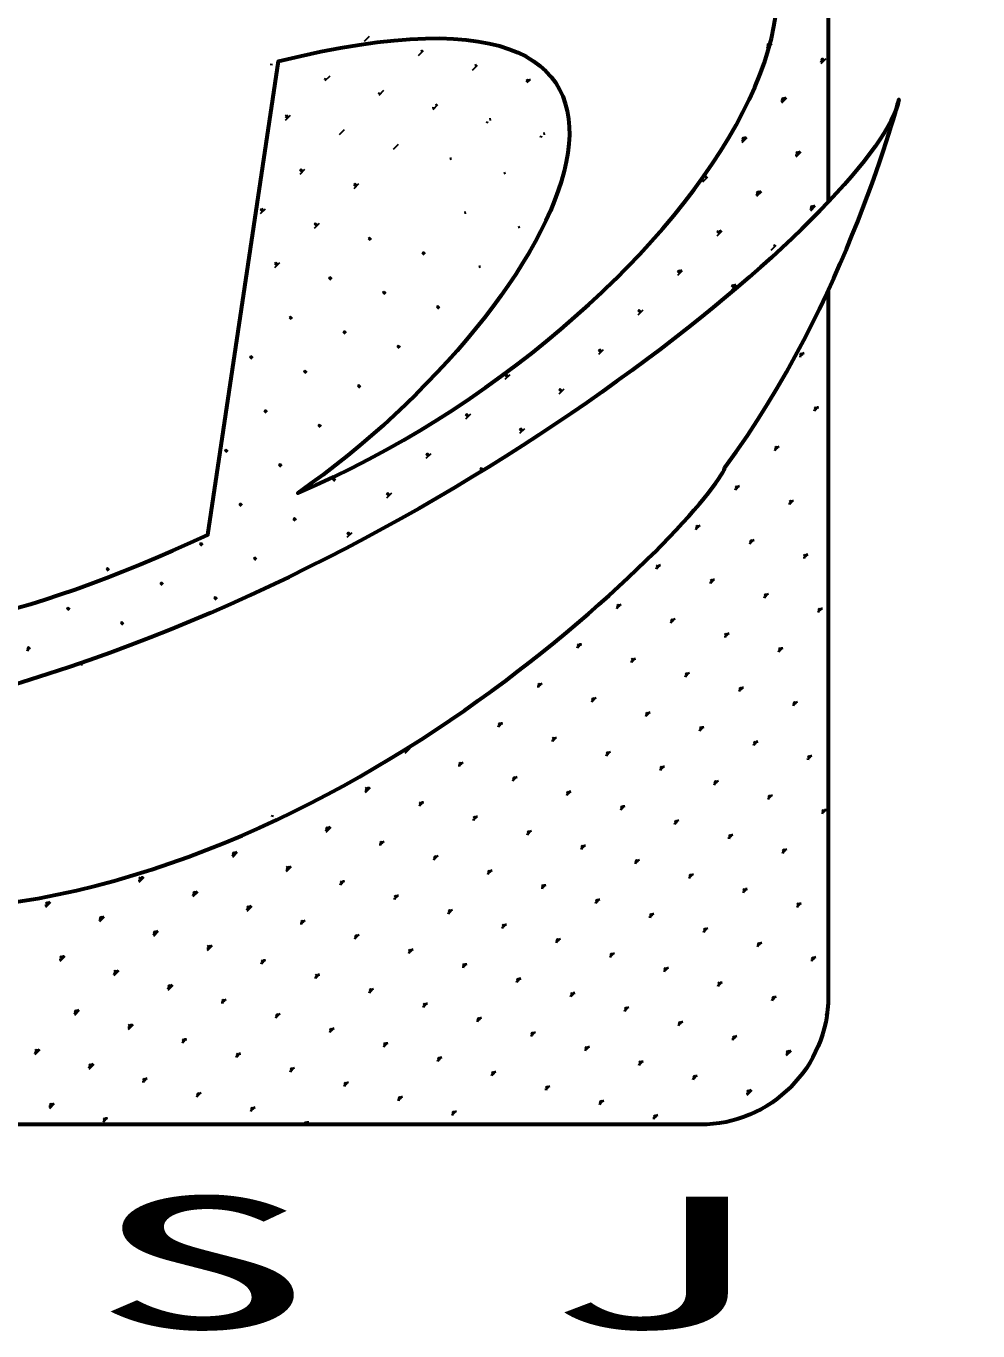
# Model space of a CAD drawing. Extents: x 962303 to 1579583, y -174742 to 224716.
# Drawn here: x 1418043 to 1419635, y -53985 to -51801 of the extents above; entities that cross this region are included whole.
import ezdxf

# ---------------------------------------------------------------- set-up
doc = ezdxf.new("R2010")
doc.units = 0
doc.header["$LTSCALE"] = 1000
doc.header["$MEASUREMENT"] = 0
doc.layers.add('PUB_TITLE', color=4, linetype='Continuous')
doc.styles.add('STYLE1', font='simhei.ttf', dxfattribs={"width": 0.8})

msp = doc.modelspace()

# ---------------------------------------------------------------- linework, layer by layer
at = {"layer": 'PUB_TITLE', "color": 4}
for p, q in [((1418609, -51826.6), (1418617.3, -51818.4)), ((1419286.9, -51835.4), (1419282.8, -51831.3)), ((1419288, -51834.4), (1419284.7, -51831.1)), ((1419285.8, -51836.6), (1419291.1, -51831.3)), ((1419289, -51833.4), (1419288, -51829.8)), ((1418699.3, -51850.8), (1418707.5, -51842.5)), ((1418705.5, -51844.6), (1418704.5, -51841)), ((1419284.9, -51837.5), (1419281.3, -51836.5)), ((1419285.9, -51836.5), (1419282.6, -51833.2)), ((1418454.7, -51866.4), (1418451.1, -51865.5)), ((1418789.5, -51875), (1418797.8, -51866.7)), ((1418795.7, -51868.8), (1418794.8, -51865.2)), ((1419375.2, -51861.7), (1419371.5, -51860.7)), ((1419376.2, -51860.7), (1419372.9, -51857.4)), ((1419377.2, -51859.6), (1419373.1, -51855.5)), ((1419373.1, -51863.8), (1419381.3, -51855.5)), ((1419378.3, -51858.6), (1419374.9, -51855.3)), ((1418545, -51890.6), (1418541.4, -51889.7)), ((1418542.9, -51892.7), (1418551.2, -51884.4)), ((1418882.9, -51896.1), (1418879.6, -51892.8)), ((1418884, -51895.1), (1418879.8, -51890.9)), ((1418885, -51894), (1418881.7, -51890.7)), ((1418886, -51893), (1418885, -51889.4)), ((1418635.3, -51914.8), (1418631.6, -51913.9)), ((1418633.2, -51916.9), (1418641.4, -51908.6)), ((1418725.5, -51939), (1418721.9, -51938)), ((1418723.5, -51941.1), (1418731.7, -51932.8)), ((1418729.7, -51934.9), (1418728.7, -51931.3)), ((1419309.1, -51927.8), (1419305.5, -51926.8)), ((1419310.1, -51926.8), (1419306.8, -51923.4)), ((1419311.1, -51925.7), (1419307, -51921.6)), ((1419307, -51929.9), (1419315.3, -51921.6)), ((1419312.2, -51924.7), (1419308.9, -51921.4)), ((1419313.2, -51923.7), (1419312.2, -51920)), ((1418479.9, -51955.7), (1418476.6, -51952.4)), ((1418481, -51954.7), (1418476.8, -51950.5)), ((1418476.8, -51958.8), (1418485.1, -51950.5)), ((1418482, -51953.6), (1418478.7, -51950.3)), ((1418815.8, -51963.2), (1418812.2, -51962.2)), ((1418819.9, -51959.1), (1418819, -51955.5)), ((1418567.1, -51983), (1418575.4, -51974.7)), ((1418910.2, -51983.3), (1418909.2, -51979.6)), ((1418657.4, -52007.2), (1418665.6, -51998.9)), ((1418906.1, -51987.4), (1418902.5, -51986.4)), ((1419243, -51993.9), (1419239.4, -51992.9)), ((1419244, -51992.8), (1419240.7, -51989.5)), ((1419245, -51991.8), (1419240.9, -51987.7)), ((1419240.9, -51995.9), (1419249.2, -51987.7)), ((1419246.1, -51990.8), (1419242.8, -51987.5)), ((1419247.1, -51989.7), (1419246.1, -51986.1)), ((1418753.8, -52025.2), (1418752.9, -52021.5)), ((1419333.3, -52018.1), (1419329.6, -52017.1)), ((1419334.3, -52017), (1419331, -52013.7)), ((1419335.3, -52016), (1419331.2, -52011.9)), ((1419331.2, -52020.1), (1419339.5, -52011.9)), ((1419336.4, -52015), (1419333, -52011.7)), ((1419337.4, -52013.9), (1419336.4, -52010.3)), ((1418504.1, -52046), (1418500.8, -52042.7)), ((1418505.1, -52044.9), (1418501, -52040.8)), ((1418501, -52049.1), (1418509.3, -52040.8)), ((1418506.2, -52043.9), (1418502.9, -52040.6)), ((1418844.1, -52049.3), (1418843.2, -52045.7)), ((1418594.4, -52070.2), (1418591.1, -52066.8)), ((1418595.4, -52069.1), (1418591.3, -52065)), ((1418591.3, -52073.2), (1418599.6, -52065)), ((1418596.5, -52068.1), (1418593.2, -52064.8)), ((1419176.9, -52060), (1419173.3, -52059)), ((1419174.8, -52062), (1419183.1, -52053.8)), ((1419181, -52055.8), (1419180.1, -52052.2)), ((1419267.2, -52084.1), (1419263.6, -52083.2)), ((1419268.2, -52083.1), (1419264.9, -52079.8)), ((1419269.2, -52082.1), (1419265.1, -52078)), ((1419265.1, -52086.2), (1419273.4, -52078)), ((1419270.3, -52081), (1419267, -52077.7)), ((1419271.3, -52080), (1419270.3, -52076.4)), ((1418438, -52112), (1418434.7, -52108.7)), ((1418439.1, -52111), (1418434.9, -52106.9)), ((1418434.9, -52115.1), (1418443.2, -52106.9)), ((1418440.1, -52110), (1418436.8, -52106.7)), ((1418778, -52115.4), (1418777.1, -52111.8)), ((1419357.4, -52108.3), (1419353.8, -52107.4)), ((1419358.5, -52107.3), (1419355.2, -52104)), ((1419359.5, -52106.3), (1419355.4, -52102.1)), ((1419355.4, -52110.4), (1419363.6, -52102.1)), ((1419360.5, -52105.2), (1419357.2, -52101.9)), ((1419361.6, -52104.2), (1419360.6, -52100.6)), ((1418528.3, -52136.2), (1418525, -52132.9)), ((1418529.3, -52135.2), (1418525.2, -52131.1)), ((1418525.2, -52139.3), (1418533.5, -52131.1)), ((1418530.4, -52134.2), (1418527.1, -52130.9)), ((1418868.3, -52139.6), (1418867.3, -52136)), ((1418618.6, -52160.4), (1418615.3, -52157.1)), ((1418619.6, -52159.4), (1418615.5, -52155.3)), ((1418620.6, -52158.4), (1418617.3, -52155.1)), ((1419202.1, -52149.2), (1419198.8, -52145.9)), ((1419203.2, -52148.2), (1419199, -52144)), ((1419199, -52152.3), (1419207.3, -52144)), ((1419204.2, -52147.1), (1419200.9, -52143.8)), ((1419205.2, -52146.1), (1419204.2, -52142.5)), ((1418709.9, -52183.6), (1418705.8, -52179.5)), ((1418710.9, -52182.5), (1418707.6, -52179.2)), ((1419289.3, -52176.5), (1419297.6, -52168.2)), ((1419295.5, -52170.3), (1419294.5, -52166.7)), ((1418462.2, -52202.3), (1418458.9, -52199)), ((1418463.3, -52201.3), (1418459.1, -52197.2)), ((1418459.1, -52205.4), (1418467.4, -52197.2)), ((1418464.3, -52200.3), (1418461, -52197)), ((1418708.9, -52184.6), (1418705.5, -52181.3)), ((1418802.2, -52205.7), (1418801.3, -52202.1)), ((1418552.5, -52226.5), (1418549.2, -52223.2)), ((1418553.5, -52225.5), (1418549.4, -52221.3)), ((1418554.6, -52224.4), (1418551.3, -52221.1)), ((1419136, -52215.3), (1419132.7, -52212)), ((1419137.1, -52214.3), (1419132.9, -52210.1)), ((1419132.9, -52218.4), (1419141.2, -52210.1)), ((1419138.1, -52213.2), (1419134.8, -52209.9)), ((1419139.1, -52212.2), (1419138.2, -52208.6)), ((1418643.8, -52249.7), (1418639.7, -52245.5)), ((1418644.8, -52248.6), (1418641.5, -52245.3)), ((1419226.3, -52239.5), (1419223, -52236.2)), ((1419227.3, -52238.4), (1419223.2, -52234.3)), ((1419223.2, -52242.6), (1419231.5, -52234.3)), ((1419228.4, -52237.4), (1419225.1, -52234.1)), ((1419229.4, -52236.4), (1419228.4, -52232.8)), ((1418642.8, -52250.7), (1418639.5, -52247.4)), ((1418486.4, -52292.6), (1418483.1, -52289.3)), ((1418487.4, -52291.6), (1418483.3, -52287.4)), ((1418488.5, -52290.5), (1418485.2, -52287.2)), ((1418733, -52274.9), (1418729.7, -52271.6)), ((1418734.1, -52273.9), (1418729.9, -52269.7)), ((1418735.1, -52272.8), (1418731.8, -52269.5)), ((1419069.9, -52281.4), (1419066.6, -52278.1)), ((1419071, -52280.3), (1419066.9, -52276.2)), ((1419066.9, -52284.5), (1419075.1, -52276.2)), ((1419072, -52279.3), (1419068.7, -52276)), ((1418577.7, -52315.8), (1418573.6, -52311.6)), ((1418578.7, -52314.7), (1418575.4, -52311.4)), ((1418576.7, -52316.8), (1418573.4, -52313.5)), ((1418420.3, -52358.7), (1418417, -52355.4)), ((1418421.4, -52357.6), (1418417.2, -52353.5)), ((1418422.4, -52356.6), (1418419.1, -52353.3)), ((1418667, -52341), (1418663.7, -52337.7)), ((1418668, -52339.9), (1418663.9, -52335.8)), ((1418669, -52338.9), (1418665.7, -52335.6)), ((1419003.9, -52347.5), (1419000.6, -52344.1)), ((1419004.9, -52346.4), (1419000.8, -52342.3)), ((1419000.8, -52350.6), (1419009, -52342.3)), ((1419005.9, -52345.4), (1419002.6, -52342.1)), ((1419339.7, -52355), (1419336.1, -52354)), ((1419340.8, -52353.9), (1419337.5, -52350.6)), ((1419341.8, -52352.9), (1419337.7, -52348.8)), ((1419342.8, -52351.9), (1419339.5, -52348.6)), ((1419343.9, -52350.8), (1419342.9, -52347.2)), ((1418510.6, -52382.9), (1418507.3, -52379.6)), ((1418511.6, -52381.8), (1418507.5, -52377.7)), ((1418512.7, -52380.8), (1418509.4, -52377.5)), ((1418847.5, -52389.3), (1418844.2, -52386)), ((1418848.5, -52388.3), (1418844.4, -52384.2)), ((1418844.4, -52392.4), (1418852.7, -52384.2)), ((1418849.6, -52387.3), (1418846.3, -52384)), ((1418600.9, -52407.1), (1418597.6, -52403.8)), ((1418601.9, -52406), (1418597.8, -52401.9)), ((1418602.9, -52405), (1418599.6, -52401.7)), ((1418937.8, -52413.5), (1418934.5, -52410.2)), ((1418938.8, -52412.5), (1418934.7, -52408.4)), ((1418934.7, -52416.6), (1418942.9, -52408.4)), ((1418939.8, -52411.5), (1418936.5, -52408.2)), ((1419365, -52444.2), (1419361.7, -52440.9)), ((1419366, -52443.2), (1419361.9, -52439)), ((1419367, -52442.1), (1419363.7, -52438.8)), ((1419368.1, -52441.1), (1419367.1, -52437.5)), ((1418444.5, -52449), (1418441.2, -52445.6)), ((1418445.5, -52447.9), (1418441.4, -52443.8)), ((1418446.6, -52446.9), (1418443.3, -52443.6)), ((1418781.4, -52455.4), (1418778.1, -52452.1)), ((1418782.5, -52454.4), (1418778.3, -52450.3)), ((1418778.3, -52458.5), (1418786.6, -52450.3)), ((1418783.5, -52453.4), (1418780.2, -52450.1)), ((1419363.9, -52445.2), (1419360.3, -52444.3)), ((1418534.8, -52473.1), (1418531.5, -52469.8)), ((1418535.8, -52472.1), (1418531.7, -52468)), ((1418536.9, -52471.1), (1418533.5, -52467.8)), ((1418871.7, -52479.6), (1418868.4, -52476.3)), ((1418872.7, -52478.6), (1418868.6, -52474.5)), ((1418868.6, -52482.7), (1418876.9, -52474.5)), ((1418873.8, -52477.6), (1418870.5, -52474.3)), ((1419298.9, -52510.3), (1419295.6, -52507)), ((1419299.9, -52509.3), (1419295.8, -52505.1)), ((1419300.9, -52508.2), (1419297.6, -52504.9)), ((1419302, -52507.2), (1419301, -52503.6)), ((1418378.4, -52515), (1418375.1, -52511.7)), ((1418379.5, -52514), (1418375.3, -52509.9)), ((1418380.5, -52513), (1418377.2, -52509.7)), ((1418715.3, -52521.5), (1418712, -52518.2)), ((1418716.4, -52520.5), (1418712.2, -52516.4)), ((1418712.2, -52524.6), (1418720.5, -52516.4)), ((1418717.4, -52519.5), (1418714.1, -52516.2)), ((1419297.8, -52511.3), (1419294.2, -52510.4)), ((1418468.7, -52539.2), (1418465.4, -52535.9)), ((1418469.7, -52538.2), (1418465.6, -52534.1)), ((1418470.8, -52537.2), (1418467.5, -52533.9)), ((1418805.6, -52545.7), (1418802.3, -52542.4)), ((1418806.6, -52544.7), (1418802.5, -52540.5)), ((1418802.5, -52548.8), (1418810.8, -52540.5)), ((1418807.7, -52543.6), (1418804.4, -52540.3)), ((1419384.9, -52534.6), (1419384.5, -52534.5)), ((1418559, -52563.4), (1418555.7, -52560.1)), ((1418560, -52562.4), (1418555.9, -52558.3)), ((1418561, -52561.4), (1418557.7, -52558)), ((1419232.8, -52576.4), (1419229.5, -52573.1)), ((1419233.8, -52575.3), (1419229.7, -52571.2)), ((1419234.9, -52574.3), (1419231.5, -52571)), ((1419235.9, -52573.3), (1419234.9, -52569.7)), ((1418649.2, -52587.6), (1418645.9, -52584.3)), ((1418650.3, -52586.6), (1418646.2, -52582.4)), ((1418646.2, -52590.7), (1418654.4, -52582.4)), ((1418651.3, -52585.5), (1418648, -52582.2)), ((1419231.8, -52577.4), (1419228.1, -52576.4)), ((1419324.1, -52599.5), (1419320, -52595.4)), ((1419325.1, -52598.5), (1419321.8, -52595.2)), ((1419326.2, -52597.5), (1419325.2, -52593.9)), ((1418402.6, -52605.3), (1418399.3, -52602)), ((1418403.6, -52604.3), (1418399.5, -52600.1)), ((1418404.7, -52603.2), (1418401.4, -52599.9)), ((1419322, -52601.6), (1419318.4, -52600.6)), ((1419323.1, -52600.6), (1419319.8, -52597.3)), ((1418492.9, -52629.5), (1418489.6, -52626.2)), ((1418493.9, -52628.5), (1418489.8, -52624.3)), ((1418495, -52627.4), (1418491.7, -52624.1)), ((1419166.7, -52642.5), (1419163.4, -52639.2)), ((1419167.7, -52641.4), (1419163.6, -52637.3)), ((1419168.8, -52640.4), (1419165.5, -52637.1)), ((1419169.8, -52639.4), (1419168.8, -52635.8)), ((1418583.2, -52653.7), (1418579.9, -52650.4)), ((1418584.2, -52652.7), (1418580.1, -52648.5)), ((1418580.1, -52656.8), (1418588.3, -52648.5)), ((1418585.2, -52651.6), (1418581.9, -52648.3)), ((1419165.7, -52643.5), (1419162.1, -52642.5)), ((1419260.1, -52663.6), (1419259.1, -52659.9)), ((1418336.5, -52671.4), (1418333.2, -52668.1)), ((1418337.6, -52670.4), (1418333.4, -52666.2)), ((1418338.6, -52669.3), (1418335.3, -52666)), ((1419255.9, -52667.7), (1419252.3, -52666.7)), ((1419257, -52666.7), (1419253.7, -52663.3)), ((1419258, -52665.6), (1419253.9, -52661.5)), ((1419259, -52664.6), (1419255.7, -52661.3)), ((1418426.8, -52695.6), (1418423.5, -52692.3)), ((1418427.8, -52694.6), (1418423.7, -52690.4)), ((1418428.9, -52693.5), (1418425.6, -52690.2)), ((1419101.7, -52707.5), (1419097.5, -52703.4)), ((1419102.7, -52706.5), (1419099.4, -52703.2)), ((1419103.7, -52705.5), (1419102.7, -52701.8)), ((1419346.2, -52691.9), (1419342.6, -52690.9)), ((1419347.3, -52690.8), (1419343.9, -52687.5)), ((1419348.3, -52689.8), (1419344.2, -52685.7)), ((1419349.3, -52688.8), (1419346, -52685.5)), ((1419350.3, -52687.7), (1419349.4, -52684.1)), ((1418180.2, -52713.3), (1418176.9, -52710)), ((1418181.2, -52712.3), (1418177.1, -52708.1)), ((1418182.2, -52711.2), (1418178.9, -52707.9)), ((1419099.6, -52709.6), (1419096, -52708.6)), ((1419100.6, -52708.5), (1419097.3, -52705.2)), ((1419194, -52729.6), (1419193, -52726)), ((1418270.4, -52737.5), (1418267.1, -52734.2)), ((1418271.5, -52736.4), (1418267.3, -52732.3)), ((1418272.5, -52735.4), (1418269.2, -52732.1)), ((1419189.9, -52733.8), (1419186.2, -52732.8)), ((1419190.9, -52732.7), (1419187.6, -52729.4)), ((1419191.9, -52731.7), (1419187.8, -52727.6)), ((1419193, -52730.7), (1419189.7, -52727.4)), ((1418360.7, -52761.7), (1418357.4, -52758.4)), ((1418361.8, -52760.6), (1418357.6, -52756.5)), ((1418362.8, -52759.6), (1418359.5, -52756.3)), ((1419035.6, -52773.6), (1419031.4, -52769.5)), ((1419036.6, -52772.6), (1419033.3, -52769.3)), ((1419037.6, -52771.5), (1419036.7, -52767.9)), ((1419280.1, -52758), (1419276.5, -52757)), ((1419281.2, -52756.9), (1419277.9, -52753.6)), ((1419282.2, -52755.9), (1419278.1, -52751.8)), ((1419283.2, -52754.9), (1419279.9, -52751.6)), ((1419284.3, -52753.8), (1419283.3, -52750.2)), ((1418114.1, -52779.4), (1418110.8, -52776.1)), ((1418115.1, -52778.3), (1418111, -52774.2)), ((1418116.2, -52777.3), (1418112.8, -52774)), ((1419033.5, -52775.7), (1419029.9, -52774.7)), ((1419034.5, -52774.6), (1419031.2, -52771.3)), ((1419127.9, -52795.7), (1419126.9, -52792.1)), ((1419370.4, -52782.1), (1419366.8, -52781.2)), ((1419371.4, -52781.1), (1419368.1, -52777.8)), ((1419372.5, -52780.1), (1419368.3, -52776)), ((1419373.5, -52779), (1419370.2, -52775.7)), ((1419374.5, -52778), (1419373.6, -52774.4)), ((1418204.4, -52803.6), (1418201.1, -52800.3)), ((1418205.4, -52802.5), (1418201.3, -52798.4)), ((1418206.4, -52801.5), (1418203.1, -52798.2)), ((1419123.8, -52799.9), (1419120.2, -52798.9)), ((1419124.8, -52798.8), (1419121.5, -52795.5)), ((1419125.8, -52797.8), (1419121.7, -52793.7)), ((1419126.9, -52796.8), (1419123.6, -52793.5)), ((1418969.5, -52839.7), (1418965.4, -52835.6)), ((1418970.5, -52838.7), (1418967.2, -52835.3)), ((1418971.5, -52837.6), (1418970.6, -52834)), ((1419214, -52824), (1419210.4, -52823.1)), ((1419215.1, -52823), (1419211.8, -52819.7)), ((1419216.1, -52822), (1419212, -52817.8)), ((1419217.1, -52820.9), (1419213.8, -52817.6)), ((1419218.2, -52819.9), (1419217.2, -52816.3)), ((1418047, -52846.5), (1418043.4, -52845.5)), ((1418048, -52845.5), (1418044.7, -52842.2)), ((1418049, -52844.4), (1418044.9, -52840.3)), ((1418050.1, -52843.4), (1418046.8, -52840.1)), ((1418967.4, -52841.8), (1418963.8, -52840.8)), ((1418968.4, -52840.7), (1418965.1, -52837.4)), ((1419304.3, -52848.2), (1419300.7, -52847.3)), ((1419305.4, -52847.2), (1419302.1, -52843.9)), ((1419306.4, -52846.2), (1419302.3, -52842)), ((1419307.4, -52845.1), (1419304.1, -52841.8)), ((1419308.5, -52844.1), (1419307.5, -52840.5)), ((1418137.2, -52870.7), (1418133.6, -52869.7)), ((1418135.4, -52866.8), (1418135, -52866.3)), ((1418137, -52866.3), (1418135.2, -52864.5)), ((1418138.5, -52865.7), (1418137, -52864.3)), ((1419057.7, -52865.9), (1419054.1, -52865)), ((1419058.7, -52864.9), (1419055.4, -52861.6)), ((1419059.8, -52863.9), (1419055.6, -52859.7)), ((1419060.8, -52862.8), (1419057.5, -52859.5)), ((1419061.8, -52861.8), (1419060.9, -52858.2)), ((1418905.5, -52903.7), (1418904.5, -52900.1)), ((1419148, -52890.1), (1419144.4, -52889.2)), ((1419149, -52889.1), (1419145.7, -52885.8)), ((1419150, -52888.1), (1419145.9, -52883.9)), ((1419151.1, -52887), (1419147.8, -52883.7)), ((1419152.1, -52886), (1419151.1, -52882.4)), ((1418901.3, -52907.8), (1418897.7, -52906.9)), ((1418902.4, -52906.8), (1418899.1, -52903.5)), ((1418903.4, -52905.8), (1418899.3, -52901.6)), ((1418904.4, -52904.7), (1418901.1, -52901.4)), ((1419238.2, -52914.3), (1419234.6, -52913.4)), ((1419239.3, -52913.3), (1419236, -52910)), ((1419240.3, -52912.3), (1419236.2, -52908.1)), ((1419241.3, -52911.2), (1419238, -52907.9)), ((1419242.4, -52910.2), (1419241.4, -52906.6)), ((1418991.6, -52932), (1418988, -52931.1)), ((1418992.6, -52931), (1418989.3, -52927.7)), ((1418993.7, -52930), (1418989.5, -52925.8)), ((1418994.7, -52928.9), (1418991.4, -52925.6)), ((1418995.7, -52927.9), (1418994.8, -52924.3)), ((1419328.5, -52938.5), (1419324.9, -52937.5)), ((1419329.5, -52937.5), (1419326.2, -52934.2)), ((1419330.6, -52936.4), (1419326.4, -52932.3)), ((1419331.6, -52935.4), (1419328.3, -52932.1)), ((1419332.6, -52934.4), (1419331.7, -52930.8)), ((1418839.4, -52969.8), (1418838.4, -52966.2)), ((1419081.9, -52956.2), (1419078.3, -52955.2)), ((1419082.9, -52955.2), (1419079.6, -52951.9)), ((1419083.9, -52954.1), (1419079.8, -52950)), ((1419085, -52953.1), (1419081.7, -52949.8)), ((1419086, -52952.1), (1419085, -52948.5)), ((1418835.2, -52973.9), (1418831.6, -52973)), ((1418836.3, -52972.9), (1418833, -52969.6)), ((1418837.3, -52971.9), (1418833.2, -52967.7)), ((1418838.3, -52970.8), (1418835, -52967.5)), ((1419172.2, -52980.4), (1419168.5, -52979.4)), ((1419173.2, -52979.4), (1419169.9, -52976.1)), ((1419174.2, -52978.3), (1419170.1, -52974.2)), ((1419175.3, -52977.3), (1419171.9, -52974)), ((1419176.3, -52976.3), (1419175.3, -52972.7)), ((1418676.8, -53017.9), (1418685.1, -53009.6)), ((1418682, -53012.7), (1418679.5, -53010.2)), ((1418683, -53011.7), (1418682.2, -53008.5)), ((1418925.5, -52998.1), (1418921.9, -52997.1)), ((1418926.6, -52997.1), (1418923.2, -52993.8)), ((1418927.6, -52996), (1418923.5, -52991.9)), ((1418928.6, -52995), (1418925.3, -52991.7)), ((1418929.7, -52994), (1418928.7, -52990.4)), ((1419262.4, -53004.6), (1419258.8, -53003.6)), ((1419263.5, -53003.6), (1419260.2, -53000.3)), ((1419264.5, -53002.5), (1419260.4, -52998.4)), ((1419265.5, -53001.5), (1419262.2, -52998.2)), ((1419266.6, -53000.5), (1419265.6, -52996.9)), ((1418678.9, -53015.8), (1418675.3, -53014.9)), ((1418679.9, -53014.8), (1418676.9, -53011.8)), ((1418681, -53013.8), (1418678.2, -53011)), ((1418773.3, -53035.9), (1418772.3, -53032.3)), ((1419015.8, -53022.3), (1419012.2, -53021.3)), ((1419016.8, -53021.3), (1419013.5, -53018)), ((1419017.9, -53020.2), (1419013.7, -53016.1)), ((1419018.9, -53019.2), (1419015.6, -53015.9)), ((1419019.9, -53018.2), (1419019, -53014.6)), ((1419352.7, -53028.8), (1419349.1, -53027.8)), ((1419353.7, -53027.7), (1419350.4, -53024.4)), ((1419354.8, -53026.7), (1419350.6, -53022.6)), ((1419355.8, -53025.7), (1419352.5, -53022.4)), ((1419356.8, -53024.7), (1419355.9, -53021)), ((1418769.2, -53040), (1418765.6, -53039)), ((1418770.2, -53039), (1418766.9, -53035.7)), ((1418771.2, -53037.9), (1418767.1, -53033.8)), ((1418772.3, -53036.9), (1418769, -53033.6)), ((1419106.1, -53046.5), (1419102.5, -53045.5)), ((1419107.1, -53045.5), (1419103.8, -53042.2)), ((1419108.1, -53044.4), (1419104, -53040.3)), ((1419109.2, -53043.4), (1419105.9, -53040.1)), ((1419110.2, -53042.4), (1419109.2, -53038.7)), ((1418614.9, -53079.8), (1418610.7, -53075.7)), ((1418610.7, -53084), (1418619, -53075.7)), ((1418615.9, -53078.8), (1418612.6, -53075.5)), ((1418616.9, -53077.8), (1418616, -53074.2)), ((1418859.4, -53064.2), (1418855.8, -53063.2)), ((1418860.5, -53063.2), (1418857.2, -53059.9)), ((1418861.5, -53062.1), (1418857.4, -53058)), ((1418862.5, -53061.1), (1418859.2, -53057.8)), ((1418863.6, -53060.1), (1418862.6, -53056.5)), ((1419196.3, -53070.7), (1419192.7, -53069.7)), ((1419197.4, -53069.6), (1419194.1, -53066.3)), ((1419198.4, -53068.6), (1419194.3, -53064.5)), ((1419199.4, -53067.6), (1419196.1, -53064.3)), ((1419200.5, -53066.5), (1419199.5, -53062.9)), ((1418612.8, -53081.9), (1418609.2, -53080.9)), ((1418613.8, -53080.9), (1418610.5, -53077.6)), ((1418949.7, -53088.4), (1418946.1, -53087.4)), ((1418950.7, -53087.4), (1418947.4, -53084)), ((1418951.8, -53086.3), (1418947.6, -53082.2)), ((1418952.8, -53085.3), (1418949.5, -53082)), ((1418953.8, -53084.3), (1418952.9, -53080.6)), ((1419286.6, -53094.9), (1419283, -53093.9)), ((1419287.6, -53093.8), (1419284.3, -53090.5)), ((1419288.7, -53092.8), (1419284.6, -53088.7)), ((1419289.7, -53091.8), (1419286.4, -53088.5)), ((1419290.7, -53090.7), (1419289.8, -53087.1)), ((1418703.1, -53106.1), (1418699.5, -53105.1)), ((1418704.1, -53105.1), (1418700.8, -53101.8)), ((1418705.1, -53104), (1418701, -53099.9)), ((1418706.2, -53103), (1418702.9, -53099.7)), ((1418707.2, -53102), (1418706.2, -53098.4)), ((1419040, -53112.6), (1419036.4, -53111.6)), ((1419041, -53111.5), (1419037.7, -53108.2)), ((1419042, -53110.5), (1419037.9, -53106.4)), ((1419043.1, -53109.5), (1419039.8, -53106.2)), ((1419044.1, -53108.4), (1419043.1, -53104.8)), ((1419376.9, -53119.1), (1419373.3, -53118.1)), ((1419377.9, -53118), (1419374.6, -53114.7)), ((1419379, -53117), (1419374.8, -53112.9)), ((1419380, -53116), (1419376.7, -53112.7)), ((1419381, -53114.9), (1419380.1, -53111.3)), ((1418456.4, -53123.8), (1418452.8, -53122.8)), ((1418550.8, -53143.9), (1418549.9, -53140.2)), ((1418793.3, -53130.3), (1418789.7, -53129.3)), ((1418794.4, -53129.2), (1418791.1, -53125.9)), ((1418795.4, -53128.2), (1418791.3, -53124.1)), ((1418796.4, -53127.2), (1418793.1, -53123.9)), ((1418797.5, -53126.1), (1418796.5, -53122.5)), ((1419130.3, -53136.8), (1419126.6, -53135.8)), ((1419131.3, -53135.7), (1419128, -53132.4)), ((1419132.3, -53134.7), (1419128.2, -53130.6)), ((1419133.4, -53133.7), (1419130.1, -53130.4)), ((1419134.4, -53132.6), (1419133.4, -53129)), ((1418546.7, -53148), (1418543.1, -53147)), ((1418547.7, -53147), (1418544.4, -53143.7)), ((1418548.8, -53145.9), (1418544.7, -53141.8)), ((1418544.7, -53150.1), (1418552.9, -53141.8)), ((1418549.8, -53144.9), (1418546.5, -53141.6)), ((1418883.6, -53154.5), (1418880, -53153.5)), ((1418884.7, -53153.4), (1418881.4, -53150.1)), ((1418885.7, -53152.4), (1418881.6, -53148.3)), ((1418886.7, -53151.4), (1418883.4, -53148.1)), ((1418887.8, -53150.3), (1418886.8, -53146.7)), ((1419220.5, -53161), (1419216.9, -53160)), ((1419221.6, -53159.9), (1419218.3, -53156.6)), ((1419222.6, -53158.9), (1419218.5, -53154.8)), ((1419223.6, -53157.9), (1419220.3, -53154.5)), ((1419224.7, -53156.8), (1419223.7, -53153.2)), ((1418392.4, -53187.8), (1418388.3, -53183.7)), ((1418388.3, -53191.9), (1418396.6, -53183.7)), ((1418393.5, -53186.8), (1418390.2, -53183.5)), ((1418394.5, -53185.8), (1418393.5, -53182.1)), ((1418637, -53172.2), (1418633.4, -53171.2)), ((1418638, -53171.1), (1418634.7, -53167.8)), ((1418639.1, -53170.1), (1418634.9, -53166)), ((1418640.1, -53169.1), (1418636.8, -53165.8)), ((1418641.1, -53168), (1418640.2, -53164.4)), ((1418973.9, -53178.7), (1418970.3, -53177.7)), ((1418974.9, -53177.6), (1418971.6, -53174.3)), ((1418976, -53176.6), (1418971.8, -53172.5)), ((1418977, -53175.6), (1418973.7, -53172.3)), ((1418978, -53174.5), (1418977.1, -53170.9)), ((1419310.8, -53185.1), (1419307.2, -53184.2)), ((1419311.8, -53184.1), (1419308.5, -53180.8)), ((1419312.9, -53183.1), (1419308.7, -53178.9)), ((1419313.9, -53182), (1419310.6, -53178.7)), ((1419314.9, -53181), (1419314, -53177.4)), ((1418390.4, -53189.9), (1418386.7, -53188.9)), ((1418391.4, -53188.9), (1418388.1, -53185.5)), ((1418484.8, -53209.9), (1418483.8, -53206.3)), ((1418727.3, -53196.4), (1418723.7, -53195.4)), ((1418728.3, -53195.3), (1418725, -53192)), ((1418729.3, -53194.3), (1418725.2, -53190.2)), ((1418730.4, -53193.3), (1418727.1, -53190)), ((1418731.4, -53192.2), (1418730.4, -53188.6)), ((1419064.2, -53202.8), (1419060.6, -53201.9)), ((1419065.2, -53201.8), (1419061.9, -53198.5)), ((1419066.2, -53200.8), (1419062.1, -53196.7)), ((1419067.3, -53199.7), (1419064, -53196.4)), ((1419068.3, -53198.7), (1419067.3, -53195.1)), ((1418235, -53230.7), (1418231.7, -53227.4)), ((1418236.1, -53229.7), (1418231.9, -53225.6)), ((1418231.9, -53233.8), (1418240.2, -53225.6)), ((1418237.1, -53228.7), (1418233.8, -53225.4)), ((1418238.1, -53227.6), (1418237.2, -53224)), ((1418480.6, -53214.1), (1418477, -53213.1)), ((1418481.7, -53213), (1418478.4, -53209.7)), ((1418482.7, -53212), (1418478.6, -53207.9)), ((1418478.6, -53216.1), (1418486.8, -53207.9)), ((1418483.7, -53211), (1418480.4, -53207.7)), ((1418817.5, -53220.6), (1418813.9, -53219.6)), ((1418818.6, -53219.5), (1418815.3, -53216.2)), ((1418819.6, -53218.5), (1418815.5, -53214.4)), ((1418820.6, -53217.5), (1418817.3, -53214.2)), ((1418821.7, -53216.4), (1418820.7, -53212.8)), ((1419154.4, -53227), (1419150.8, -53226.1)), ((1419155.5, -53226), (1419152.2, -53222.7)), ((1419156.5, -53225), (1419152.4, -53220.8)), ((1419157.5, -53223.9), (1419154.2, -53220.6)), ((1419158.6, -53222.9), (1419157.6, -53219.3)), ((1418234, -53231.8), (1418230.4, -53230.8)), ((1418326.3, -53253.9), (1418322.2, -53249.8)), ((1418322.2, -53258), (1418330.5, -53249.8)), ((1418327.4, -53252.9), (1418324.1, -53249.6)), ((1418328.4, -53251.8), (1418327.4, -53248.2)), ((1418570.9, -53238.3), (1418567.3, -53237.3)), ((1418571.9, -53237.2), (1418568.6, -53233.9)), ((1418573, -53236.2), (1418568.8, -53232.1)), ((1418574, -53235.2), (1418570.7, -53231.9)), ((1418575, -53234.1), (1418574.1, -53230.5)), ((1418907.8, -53244.7), (1418904.2, -53243.8)), ((1418908.8, -53243.7), (1418905.5, -53240.4)), ((1418909.9, -53242.7), (1418905.7, -53238.5)), ((1418910.9, -53241.6), (1418907.6, -53238.3)), ((1418911.9, -53240.6), (1418911, -53237)), ((1419244.7, -53251.2), (1419241.1, -53250.3)), ((1419245.8, -53250.2), (1419242.4, -53246.9)), ((1419246.8, -53249.2), (1419242.7, -53245)), ((1419247.8, -53248.1), (1419244.5, -53244.8)), ((1419248.8, -53247.1), (1419247.9, -53243.5)), ((1418078.7, -53272.6), (1418075.4, -53269.3)), ((1418079.7, -53271.6), (1418075.6, -53267.5)), ((1418075.6, -53275.7), (1418083.8, -53267.5)), ((1418080.7, -53270.6), (1418077.4, -53267.3)), ((1418081.8, -53269.5), (1418080.8, -53265.9)), ((1418324.3, -53256), (1418320.7, -53255)), ((1418325.3, -53254.9), (1418322, -53251.6)), ((1418418.7, -53276), (1418417.7, -53272.4)), ((1418661.2, -53262.5), (1418657.6, -53261.5)), ((1418662.2, -53261.4), (1418658.9, -53258.1)), ((1418663.2, -53260.4), (1418659.1, -53256.3)), ((1418664.3, -53259.4), (1418661, -53256)), ((1418665.3, -53258.3), (1418664.3, -53254.7)), ((1418998.1, -53268.9), (1418994.5, -53268)), ((1418999.1, -53267.9), (1418995.8, -53264.6)), ((1419000.2, -53266.9), (1418996, -53262.7)), ((1419001.2, -53265.8), (1418997.9, -53262.5)), ((1419002.2, -53264.8), (1419001.2, -53261.2)), ((1419336, -53274.4), (1419332.7, -53271.1)), ((1419337.1, -53273.3), (1419332.9, -53269.2)), ((1419338.1, -53272.3), (1419334.8, -53269)), ((1419339.1, -53271.3), (1419338.2, -53267.7)), ((1418077.6, -53273.7), (1418074, -53272.7)), ((1418168.9, -53296.8), (1418165.6, -53293.5)), ((1418170, -53295.8), (1418165.8, -53291.7)), ((1418165.8, -53299.9), (1418174.1, -53291.7)), ((1418171, -53294.8), (1418167.7, -53291.5)), ((1418172, -53293.7), (1418171.1, -53290.1)), ((1418414.5, -53280.2), (1418410.9, -53279.2)), ((1418415.6, -53279.1), (1418412.3, -53275.8)), ((1418416.6, -53278.1), (1418412.5, -53274)), ((1418412.5, -53282.2), (1418420.7, -53274)), ((1418417.6, -53277.1), (1418414.3, -53273.8)), ((1418751.5, -53286.6), (1418747.8, -53285.7)), ((1418752.5, -53285.6), (1418749.2, -53282.3)), ((1418753.5, -53284.6), (1418749.4, -53280.4)), ((1418754.6, -53283.5), (1418751.2, -53280.2)), ((1418755.6, -53282.5), (1418754.6, -53278.9)), ((1419088.4, -53293.1), (1419084.7, -53292.2)), ((1419089.4, -53292.1), (1419086.1, -53288.8)), ((1419090.4, -53291.1), (1419086.3, -53286.9)), ((1419091.5, -53290), (1419088.2, -53286.7)), ((1419092.5, -53289), (1419091.5, -53285.4)), ((1419335, -53275.4), (1419331.4, -53274.4)), ((1418167.9, -53297.9), (1418164.3, -53296.9)), ((1418260.3, -53320), (1418256.1, -53315.9)), ((1418256.1, -53324.1), (1418264.4, -53315.9)), ((1418261.3, -53319), (1418258, -53315.7)), ((1418262.3, -53317.9), (1418261.4, -53314.3)), ((1418504.8, -53304.3), (1418501.2, -53303.4)), ((1418505.9, -53303.3), (1418502.5, -53300)), ((1418506.9, -53302.3), (1418502.8, -53298.2)), ((1418507.9, -53301.2), (1418504.6, -53297.9)), ((1418509, -53300.2), (1418508, -53296.6)), ((1418841.7, -53310.8), (1418838.1, -53309.9)), ((1418842.8, -53309.8), (1418839.5, -53306.5)), ((1418843.8, -53308.8), (1418839.7, -53304.6)), ((1418844.8, -53307.7), (1418841.5, -53304.4)), ((1418845.9, -53306.7), (1418844.9, -53303.1)), ((1419179.7, -53316.3), (1419176.4, -53313)), ((1419180.7, -53315.2), (1419176.6, -53311.1)), ((1419181.7, -53314.2), (1419178.4, -53310.9)), ((1419182.8, -53313.2), (1419181.8, -53309.6)), ((1418258.2, -53322.1), (1418254.6, -53321.1)), ((1418259.2, -53321), (1418255.9, -53317.7)), ((1418595.1, -53328.5), (1418591.5, -53327.6)), ((1418596.1, -53327.5), (1418592.8, -53324.2)), ((1418597.2, -53326.5), (1418593, -53322.3)), ((1418598.2, -53325.4), (1418594.9, -53322.1)), ((1418599.2, -53324.4), (1418598.3, -53320.8)), ((1418932, -53335), (1418928.4, -53334)), ((1418933, -53334), (1418929.7, -53330.7)), ((1418934.1, -53333), (1418929.9, -53328.8)), ((1418935.1, -53331.9), (1418931.8, -53328.6)), ((1418936.1, -53330.9), (1418935.2, -53327.3)), ((1419178.6, -53317.3), (1419175, -53316.3)), ((1419269.9, -53340.5), (1419266.6, -53337.2)), ((1419271, -53339.4), (1419266.8, -53335.3)), ((1419272, -53338.4), (1419268.7, -53335.1)), ((1419273, -53337.4), (1419272.1, -53333.8)), ((1418102.9, -53362.9), (1418099.6, -53359.6)), ((1418103.9, -53361.9), (1418099.8, -53357.8)), ((1418099.8, -53366), (1418108, -53357.8)), ((1418104.9, -53360.9), (1418101.6, -53357.5)), ((1418106, -53359.8), (1418105, -53356.2)), ((1418348.5, -53346.2), (1418344.9, -53345.3)), ((1418349.5, -53345.2), (1418346.2, -53341.9)), ((1418350.5, -53344.2), (1418346.4, -53340)), ((1418346.4, -53348.3), (1418354.7, -53340)), ((1418351.6, -53343.1), (1418348.3, -53339.8)), ((1418352.6, -53342.1), (1418351.6, -53338.5)), ((1418685.4, -53352.7), (1418681.8, -53351.8)), ((1418686.4, -53351.7), (1418683.1, -53348.4)), ((1418687.4, -53350.7), (1418683.3, -53346.5)), ((1418688.5, -53349.6), (1418685.2, -53346.3)), ((1418689.5, -53348.6), (1418688.5, -53345)), ((1419022.3, -53359.2), (1419018.7, -53358.2)), ((1419023.3, -53358.2), (1419020, -53354.9)), ((1419024.3, -53357.1), (1419020.2, -53353)), ((1419025.4, -53356.1), (1419022.1, -53352.8)), ((1419026.4, -53355.1), (1419025.4, -53351.5)), ((1419268.9, -53341.5), (1419265.3, -53340.5)), ((1419361.2, -53363.6), (1419357.1, -53359.5)), ((1419362.3, -53362.6), (1419359, -53359.3)), ((1419363.3, -53361.6), (1419362.3, -53357.9)), ((1418101.8, -53364), (1418098.2, -53363)), ((1418196.2, -53384), (1418195.3, -53380.4)), ((1418438.7, -53370.4), (1418435.1, -53369.5)), ((1418439.8, -53369.4), (1418436.5, -53366.1)), ((1418440.8, -53368.4), (1418436.7, -53364.2)), ((1418441.8, -53367.3), (1418438.5, -53364)), ((1418442.9, -53366.3), (1418441.9, -53362.7)), ((1418775.6, -53376.9), (1418772, -53375.9)), ((1418776.7, -53375.9), (1418773.4, -53372.6)), ((1418777.7, -53374.8), (1418773.6, -53370.7)), ((1418778.7, -53373.8), (1418775.4, -53370.5)), ((1418779.8, -53372.8), (1418778.8, -53369.2)), ((1419113.6, -53382.4), (1419110.3, -53379.1)), ((1419114.6, -53381.3), (1419110.5, -53377.2)), ((1419115.6, -53380.3), (1419112.3, -53377)), ((1419116.7, -53379.3), (1419115.7, -53375.7)), ((1419359.2, -53365.7), (1419355.6, -53364.7)), ((1419360.2, -53364.7), (1419356.9, -53361.4)), ((1418192.1, -53388.1), (1418188.5, -53387.2)), ((1418193.1, -53387.1), (1418189.8, -53383.8)), ((1418194.2, -53386.1), (1418190, -53381.9)), ((1418190, -53390.2), (1418198.3, -53381.9)), ((1418195.2, -53385), (1418191.9, -53381.7)), ((1418529, -53394.6), (1418525.4, -53393.7)), ((1418530, -53393.6), (1418526.7, -53390.3)), ((1418531.1, -53392.6), (1418526.9, -53388.4)), ((1418532.1, -53391.5), (1418528.8, -53388.2)), ((1418533.1, -53390.5), (1418532.2, -53386.9)), ((1418865.9, -53401.1), (1418862.3, -53400.1)), ((1418866.9, -53400.1), (1418863.6, -53396.8)), ((1418868, -53399), (1418863.9, -53394.9)), ((1418869, -53398), (1418865.7, -53394.7)), ((1418870, -53397), (1418869.1, -53393.4)), ((1419112.5, -53383.4), (1419108.9, -53382.4)), ((1419203.9, -53406.6), (1419200.6, -53403.2)), ((1419204.9, -53405.5), (1419200.8, -53401.4)), ((1419205.9, -53404.5), (1419202.6, -53401.2)), ((1419207, -53403.5), (1419206, -53399.8)), ((1418282.4, -53412.3), (1418278.8, -53411.4)), ((1418283.4, -53411.3), (1418280.1, -53408)), ((1418284.4, -53410.3), (1418280.3, -53406.1)), ((1418280.3, -53414.4), (1418288.6, -53406.1)), ((1418285.5, -53409.2), (1418282.2, -53405.9)), ((1418286.5, -53408.2), (1418285.5, -53404.6)), ((1418619.3, -53418.8), (1418615.7, -53417.8)), ((1418620.3, -53417.8), (1418617, -53414.5)), ((1418621.3, -53416.7), (1418617.2, -53412.6)), ((1418622.4, -53415.7), (1418619.1, -53412.4)), ((1418623.4, -53414.7), (1418622.4, -53411.1)), ((1418956.2, -53425.3), (1418952.6, -53424.3)), ((1418957.2, -53424.3), (1418953.9, -53421)), ((1418958.3, -53423.2), (1418954.1, -53419.1)), ((1418959.3, -53422.2), (1418956, -53418.9)), ((1418960.3, -53421.2), (1418959.4, -53417.5)), ((1419202.8, -53407.6), (1419199.2, -53406.6)), ((1419297.2, -53427.6), (1419296.3, -53424)), ((1418130.1, -53450.1), (1418129.2, -53446.5)), ((1418372.7, -53436.5), (1418369, -53435.5)), ((1418373.7, -53435.5), (1418370.4, -53432.2)), ((1418374.7, -53434.5), (1418370.6, -53430.3)), ((1418375.7, -53433.4), (1418372.4, -53430.1)), ((1418376.8, -53432.4), (1418375.8, -53428.8)), ((1418709.6, -53443), (1418705.9, -53442)), ((1418710.6, -53442), (1418707.3, -53438.7)), ((1418711.6, -53440.9), (1418707.5, -53436.8)), ((1418712.7, -53439.9), (1418709.4, -53436.6)), ((1418713.7, -53438.9), (1418712.7, -53435.3)), ((1419047.5, -53448.4), (1419044.2, -53445.1)), ((1419048.5, -53447.4), (1419044.4, -53443.3)), ((1419049.6, -53446.4), (1419046.3, -53443.1)), ((1419050.6, -53445.3), (1419049.6, -53441.7)), ((1419293.1, -53431.8), (1419289.5, -53430.8)), ((1419294.1, -53430.7), (1419290.8, -53427.4)), ((1419295.2, -53429.7), (1419291, -53425.6)), ((1419296.2, -53428.7), (1419292.9, -53425.4)), ((1418126, -53454.2), (1418122.4, -53453.3)), ((1418127.1, -53453.2), (1418123.7, -53449.9)), ((1418128.1, -53452.2), (1418124, -53448)), ((1418124, -53456.3), (1418132.2, -53448)), ((1418129.1, -53451.1), (1418125.8, -53447.8)), ((1418462.9, -53460.7), (1418459.3, -53459.7)), ((1418464, -53459.7), (1418460.7, -53456.4)), ((1418465, -53458.6), (1418460.9, -53454.5)), ((1418466, -53457.6), (1418462.7, -53454.3)), ((1418467.1, -53456.6), (1418466.1, -53453)), ((1418799.8, -53467.2), (1418796.2, -53466.2)), ((1418800.9, -53466.2), (1418797.6, -53462.8)), ((1418801.9, -53465.1), (1418797.8, -53461)), ((1418802.9, -53464.1), (1418799.6, -53460.8)), ((1418804, -53463.1), (1418803, -53459.4)), ((1419046.5, -53449.5), (1419042.9, -53448.5)), ((1419138.8, -53471.6), (1419134.7, -53467.5)), ((1419139.8, -53470.6), (1419136.5, -53467.3)), ((1419140.9, -53469.5), (1419139.9, -53465.9)), ((1419382.7, -53455.8), (1419379.8, -53455)), ((1419383, -53453.5), (1419381.1, -53451.6)), ((1419383.2, -53451.7), (1419381.3, -53449.8)), ((1419381.3, -53458), (1419382.5, -53456.8)), ((1419383.5, -53449.9), (1419383.2, -53449.6)), ((1418216.3, -53478.4), (1418212.7, -53477.4)), ((1418217.3, -53477.4), (1418214, -53474.1)), ((1418218.4, -53476.3), (1418214.2, -53472.2)), ((1418214.2, -53480.5), (1418222.5, -53472.2)), ((1418219.4, -53475.3), (1418216.1, -53472)), ((1418220.4, -53474.3), (1418219.5, -53470.7)), ((1418553.2, -53484.9), (1418549.6, -53483.9)), ((1418554.2, -53483.9), (1418550.9, -53480.6)), ((1418555.3, -53482.8), (1418551.1, -53478.7)), ((1418556.3, -53481.8), (1418553, -53478.5)), ((1418557.3, -53480.8), (1418556.4, -53477.2)), ((1418890.1, -53491.4), (1418886.5, -53490.4)), ((1418891.1, -53490.3), (1418887.8, -53487)), ((1418892.2, -53489.3), (1418888, -53485.2)), ((1418893.2, -53488.3), (1418889.9, -53485)), ((1418894.2, -53487.2), (1418893.3, -53483.6)), ((1419136.7, -53473.7), (1419133.1, -53472.7)), ((1419137.8, -53472.6), (1419134.5, -53469.3)), ((1419231.1, -53493.7), (1419230.2, -53490.1)), ((1418064.1, -53516.2), (1418063.1, -53512.6)), ((1418306.6, -53502.6), (1418303, -53501.6)), ((1418307.6, -53501.6), (1418304.3, -53498.3)), ((1418308.6, -53500.5), (1418304.5, -53496.4)), ((1418309.7, -53499.5), (1418306.4, -53496.2)), ((1418310.7, -53498.5), (1418309.7, -53494.9)), ((1418643.5, -53509.1), (1418639.9, -53508.1)), ((1418644.5, -53508.1), (1418641.2, -53504.7)), ((1418645.5, -53507), (1418641.4, -53502.9)), ((1418646.6, -53506), (1418643.3, -53502.7)), ((1418647.6, -53505), (1418646.6, -53501.3)), ((1418981.4, -53514.5), (1418978.1, -53511.2)), ((1418982.4, -53513.5), (1418978.3, -53509.4)), ((1418983.5, -53512.5), (1418980.2, -53509.2)), ((1418984.5, -53511.4), (1418983.5, -53507.8)), ((1419227, -53497.9), (1419223.4, -53496.9)), ((1419228, -53496.8), (1419224.7, -53493.5)), ((1419229.1, -53495.8), (1419224.9, -53491.7)), ((1419230.1, -53494.8), (1419226.8, -53491.5)), ((1418059.9, -53520.3), (1418056.3, -53519.3)), ((1418061, -53519.3), (1418057.7, -53516)), ((1418062, -53518.2), (1418057.9, -53514.1)), ((1418057.9, -53522.4), (1418066.1, -53514.1)), ((1418063, -53517.2), (1418059.7, -53513.9)), ((1418396.8, -53526.8), (1418393.2, -53525.8)), ((1418397.9, -53525.8), (1418394.6, -53522.5)), ((1418398.9, -53524.7), (1418394.8, -53520.6)), ((1418399.9, -53523.7), (1418396.6, -53520.4)), ((1418401, -53522.7), (1418400, -53519)), ((1418733.7, -53533.3), (1418730.1, -53532.3)), ((1418734.8, -53532.2), (1418731.5, -53528.9)), ((1418735.8, -53531.2), (1418731.7, -53527.1)), ((1418736.8, -53530.2), (1418733.5, -53526.9)), ((1418737.9, -53529.1), (1418736.9, -53525.5)), ((1418980.4, -53515.6), (1418976.8, -53514.6)), ((1419072.7, -53537.7), (1419068.6, -53533.6)), ((1419073.8, -53536.7), (1419070.4, -53533.4)), ((1419074.8, -53535.6), (1419073.8, -53532)), ((1419317.3, -53522), (1419313.7, -53521.1)), ((1419318.3, -53521), (1419315, -53517.7)), ((1419319.4, -53520), (1419315.2, -53515.9)), ((1419315.2, -53524.1), (1419323.5, -53515.9)), ((1419320.4, -53518.9), (1419317.1, -53515.6)), ((1419321.4, -53517.9), (1419320.4, -53514.3)), ((1418150.2, -53544.5), (1418146.6, -53543.5)), ((1418151.2, -53543.5), (1418147.9, -53540.2)), ((1418152.3, -53542.4), (1418148.1, -53538.3)), ((1418148.1, -53546.6), (1418156.4, -53538.3)), ((1418153.3, -53541.4), (1418150, -53538.1)), ((1418154.3, -53540.4), (1418153.4, -53536.8)), ((1418487.1, -53551), (1418483.5, -53550)), ((1418488.1, -53549.9), (1418484.8, -53546.6)), ((1418489.2, -53548.9), (1418485, -53544.8)), ((1418490.2, -53547.9), (1418486.9, -53544.6)), ((1418491.2, -53546.8), (1418490.3, -53543.2)), ((1418825.1, -53556.4), (1418821.7, -53553.1)), ((1418826.1, -53555.4), (1418822, -53551.3)), ((1418827.1, -53554.4), (1418823.8, -53551.1)), ((1418828.2, -53553.3), (1418827.2, -53549.7)), ((1419070.7, -53539.8), (1419067, -53538.8)), ((1419071.7, -53538.7), (1419068.4, -53535.4)), ((1419165.1, -53559.8), (1419164.1, -53556.2)), ((1418240.5, -53568.7), (1418236.9, -53567.7)), ((1418241.5, -53567.7), (1418238.2, -53564.3)), ((1418242.5, -53566.6), (1418238.4, -53562.5)), ((1418243.6, -53565.6), (1418240.3, -53562.3)), ((1418244.6, -53564.6), (1418243.6, -53560.9)), ((1418577.4, -53575.2), (1418573.8, -53574.2)), ((1418578.4, -53574.1), (1418575.1, -53570.8)), ((1418579.5, -53573.1), (1418575.3, -53569)), ((1418580.5, -53572.1), (1418577.2, -53568.8)), ((1418581.5, -53571), (1418580.6, -53567.4)), ((1418824, -53557.5), (1418820.4, -53556.5)), ((1418915.3, -53580.6), (1418912, -53577.3)), ((1418916.4, -53579.6), (1418912.2, -53575.5)), ((1418917.4, -53578.6), (1418914.1, -53575.2)), ((1418918.4, -53577.5), (1418917.5, -53573.9)), ((1419160.9, -53563.9), (1419157.3, -53563)), ((1419162, -53562.9), (1419158.7, -53559.6)), ((1419163, -53561.9), (1419158.9, -53557.7)), ((1419164, -53560.8), (1419160.7, -53557.5)), ((1418330.8, -53592.9), (1418327.1, -53591.9)), ((1418331.8, -53591.8), (1418328.5, -53588.5)), ((1418332.8, -53590.8), (1418328.7, -53586.7)), ((1418333.9, -53589.8), (1418330.5, -53586.5)), ((1418334.9, -53588.7), (1418333.9, -53585.1)), ((1418667.7, -53599.4), (1418664.1, -53598.4)), ((1418668.7, -53598.3), (1418665.4, -53595)), ((1418669.7, -53597.3), (1418665.6, -53593.2)), ((1418670.8, -53596.3), (1418667.5, -53593)), ((1418671.8, -53595.2), (1418670.8, -53591.6)), ((1418914.3, -53581.6), (1418910.7, -53580.7)), ((1419006.6, -53603.8), (1419002.5, -53599.6)), ((1419007.7, -53602.7), (1419004.4, -53599.4)), ((1419008.7, -53601.7), (1419007.7, -53598.1)), ((1419251.2, -53588.1), (1419247.6, -53587.2)), ((1419252.2, -53587.1), (1419248.9, -53583.8)), ((1419253.3, -53586.1), (1419249.1, -53581.9)), ((1419249.1, -53590.2), (1419257.4, -53581.9)), ((1419254.3, -53585), (1419251, -53581.7)), ((1419255.3, -53584), (1419254.4, -53580.4)), ((1418084.1, -53610.6), (1418080.5, -53609.6)), ((1418085.2, -53609.6), (1418081.9, -53606.2)), ((1418086.2, -53608.5), (1418082.1, -53604.4)), ((1418082.1, -53612.6), (1418090.3, -53604.4)), ((1418087.2, -53607.5), (1418083.9, -53604.2)), ((1418088.3, -53606.5), (1418087.3, -53602.8)), ((1418421, -53617.1), (1418417.4, -53616.1)), ((1418422.1, -53616), (1418418.8, -53612.7)), ((1418423.1, -53615), (1418419, -53610.9)), ((1418424.1, -53614), (1418420.8, -53610.7)), ((1418425.2, -53612.9), (1418424.2, -53609.3)), ((1418759, -53622.5), (1418755.7, -53619.2)), ((1418760, -53621.5), (1418755.9, -53617.4)), ((1418761, -53620.4), (1418757.7, -53617.1)), ((1418762.1, -53619.4), (1418761.1, -53615.8)), ((1419004.6, -53605.8), (1419001, -53604.9)), ((1419005.6, -53604.8), (1419002.3, -53601.5)), ((1418174.4, -53634.8), (1418170.8, -53633.8)), ((1418175.4, -53633.7), (1418172.1, -53630.4)), ((1418176.5, -53632.7), (1418172.3, -53628.6)), ((1418177.5, -53631.7), (1418174.2, -53628.4)), ((1418178.5, -53630.6), (1418177.6, -53627)), ((1418511.8, -53639.6), (1418509, -53636.9)), ((1418513.4, -53639.2), (1418509.2, -53635.1)), ((1418514.4, -53638.2), (1418511.1, -53634.9)), ((1418515.4, -53637.1), (1418514.5, -53633.5)), ((1418757.9, -53623.5), (1418754.3, -53622.6)), ((1419094.8, -53630), (1419091.2, -53629.1)), ((1419095.9, -53629), (1419092.6, -53625.7)), ((1419096.9, -53628), (1419092.8, -53623.8)), ((1419097.9, -53626.9), (1419094.6, -53623.6)), ((1419099, -53625.9), (1419098, -53622.3))]:
    msp.add_line(p, q, dxfattribs=at)
at = {"layer": 'PUB_TITLE', "color": 4, "lineweight": 53}
for points, knots in [([(1416634, -52272.9), (1416634, -51689.5), (1416634, -51103.1), (1416634, -51103.1), (1416634, -50985.2), (1416730.4, -50888.7), (1416848.4, -50888.7), (1416848.4, -50888.7), (1419170.5, -50888.7), (1419170.5, -50888.7), (1419288.4, -50888.7), (1419384.9, -50985.2), (1419384.9, -51103.1), (1419384.9, -51103.1), (1419384.9, -51576.5), (1419384.9, -52095.8)], [6.497483, 6.497483, 6.497483, 6.497483, 7, 7, 7, 8, 8, 8, 9, 9, 9, 10, 10, 10, 10.451509, 10.451509, 10.451509, 10.451509]), ([(1419015.9, -51483.5), (1419635.2, -51583), (1419142, -52306.7), (1418497.5, -52582.7), (1418952.2, -52264), (1419250.9, -51664.6), (1418465.1, -51860.2), (1418465.1, -51860.2), (1418346.9, -52652.4), (1418346.9, -52652.4), (1418028.4, -52801.1), (1417799.7, -52838.3), (1417651.9, -52819.7), (1417651.9, -52819.7), (1417760.3, -51976.4), (1417760.3, -51976.4), (1417223.3, -51978.9), (1416526.4, -52393.8), (1416436.6, -52429.3), (1417159, -51829.5), (1418127.9, -51340.9), (1419015.9, -51483.5)], [0, 0, 0, 0, 1, 1, 1, 2, 2, 2, 3, 3, 3, 4, 4, 4, 5, 5, 5, 6, 6, 6, 7, 7, 7, 7]), ([(1417621, -52581.7), (1417621, -52581.7), (1417090.7, -53209.9), (1418080.2, -52885.1), (1418816.6, -52650.5), (1419471.4, -52087.5), (1419503.1, -51924.2), (1419503.1, -51924.2), (1419416.4, -52262.8), (1419212, -52540.2), (1419190.3, -52609.1), (1418582.7, -53263.9), (1417863, -53281.7), (1417424.9, -53302.8), (1417075.6, -52990.7), (1417621, -52581.7)], [0, 0, 0, 0, 1, 1, 1, 2, 2, 2, 3, 3, 3, 4, 4, 4, 5, 5, 5, 5]), ([(1419384.9, -52243.2), (1419384.9, -52830.6), (1419384.9, -53425.3), (1419384.9, -53425.3), (1419384.9, -53543.2), (1419288.4, -53639.6), (1419170.5, -53639.6), (1419170.5, -53639.6), (1416848.4, -53639.6), (1416848.4, -53639.6), (1416730.4, -53639.6), (1416634, -53543.2), (1416634, -53425.3), (1416634, -53425.3), (1416634, -52887.6), (1416634, -52329.6)], [2.493971, 2.493971, 2.493971, 2.493971, 3, 3, 3, 4, 4, 4, 5, 5, 5, 6, 6, 6, 6.481204, 6.481204, 6.481204, 6.481204])]:
    msp.add_open_spline(points, degree=3, knots=knots, dxfattribs=at)

# ---------------------------------------------------------------- texts
at = {"layer": 'PUB_TITLE', "color": 4, "style": 'STYLE1', "width": 2.5}
msp.add_text('F Z S J', height=221.03, dxfattribs=at).set_placement((1416645.7, -53981.1))

doc.saveas('drawing.dxf')
